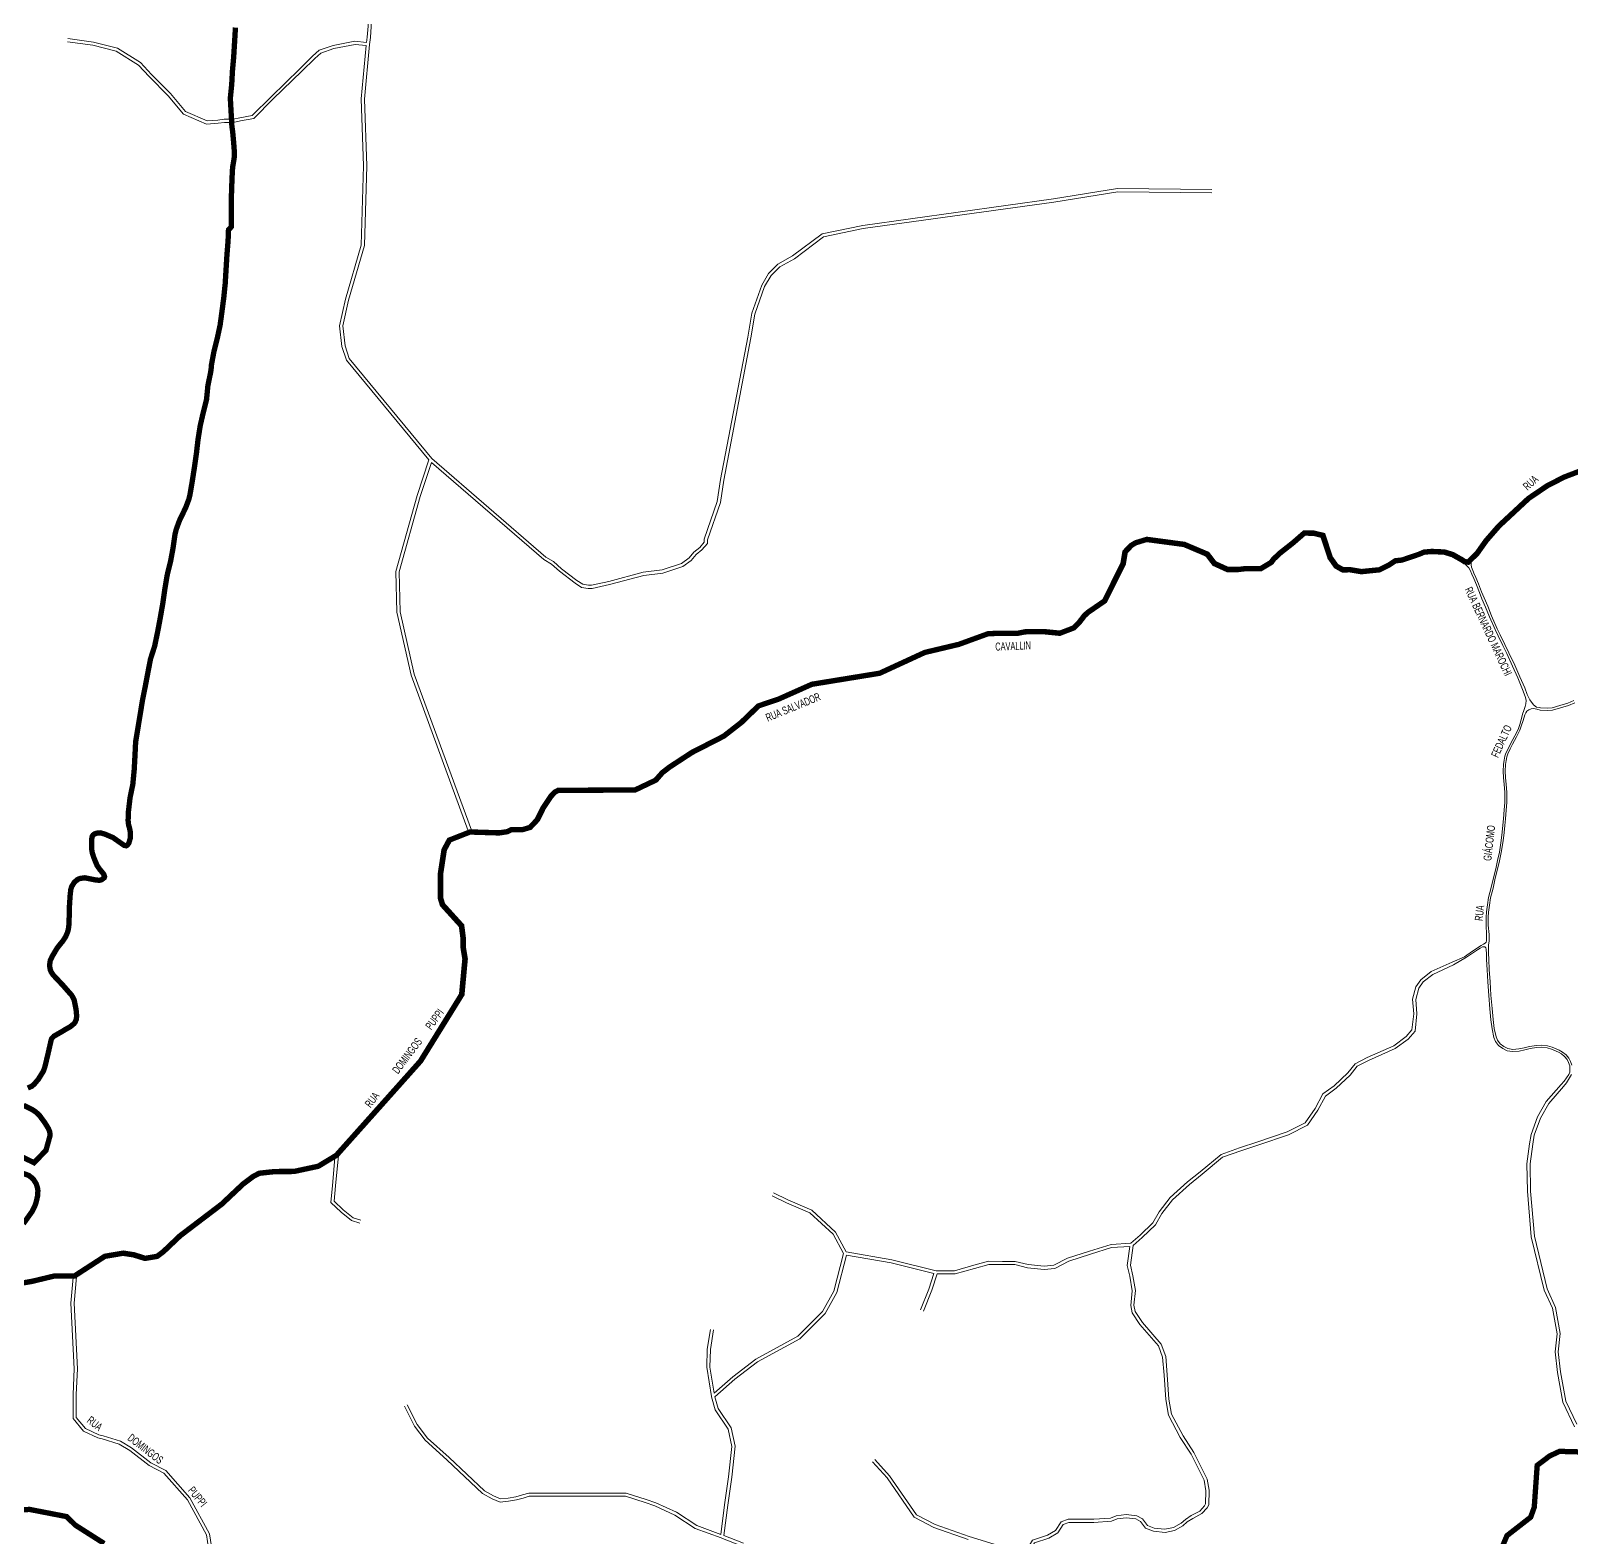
# Model space of a CAD drawing. Header units: millimetres. Extents: x 617885 to 663705, y 7172943 to 7234736.
# Drawn here: x 654254 to 657141, y 7180947 to 7183771 of the extents above; entities that cross this region are included whole.
import ezdxf

# ---------------------------------------------------------------- set-up
doc = ezdxf.new("R2010")
doc.units = ezdxf.units.MM
doc.layers.add('BAIRROS', color=12, linetype='Continuous')
doc.layers.add('TOP_VIAS 10.000', color=7, linetype='Continuous', lineweight=9)
doc.layers.add('VIAS', color=7, linetype='Continuous', lineweight=5)
doc.styles.add('LDUP', font='LDUP.SHX')

msp = doc.modelspace()

# ---------------------------------------------------------------- linework, layer by layer
at = {"layer": 'BAIRROS', "lineweight": 40, "ltscale": 0.3, "const_width": 10}
for points in [[(654247.9, 7181789), (654255.1, 7181792), (654259.7, 7181795.8), (654267.8, 7181805.3), (654277.4, 7181820.9), (654280.2, 7181829.2), (654286.3, 7181854.8), (654291.9, 7181879.5), (654293.1, 7181882), (654297, 7181886.1), (654312.6, 7181895), (654317.4, 7181898.1), (654327.3, 7181903.6), (654334.4, 7181909.4), (654336.5, 7181912), (654338.9, 7181917.7), (654339.6, 7181923.8), (654338.5, 7181936), (654334.8, 7181954.3), (654330.3, 7181962.7), (654313.3, 7181982), (654295.4, 7182001), (654291.9, 7182006.3), (654290.2, 7182010.3), (654288.7, 7182018.8), (654290.1, 7182027.8), (654293.7, 7182035.6), (654302.7, 7182050.7), (654306.3, 7182055.5), (654313.8, 7182064.7), (654318.8, 7182072.3), (654322.3, 7182080.4), (654323.9, 7182086), (654325.4, 7182097.5), (654325.7, 7182124.7), (654327.3, 7182149.8), (654328.6, 7182161.1), (654330.2, 7182166.6), (654335.2, 7182174.6), (654341.2, 7182179.7), (654345.6, 7182181.7), (654354.8, 7182183), (654375.7, 7182178.8), (654382.6, 7182178.3), (654386.1, 7182179.3), (654391.1, 7182182.9), (654391.9, 7182185.1), (654390.4, 7182189.7), (654382.9, 7182198.8), (654377.8, 7182206.1), (654371.3, 7182221.9), (654368.8, 7182230.1), (654367.4, 7182238.4), (654367.7, 7182255.3), (654368.7, 7182260.6), (654370.3, 7182263.1), (654373.2, 7182265.4), (654379.6, 7182267.2), (654384, 7182267.3), (654392.1, 7182265), (654407.5, 7182258.5), (654428.5, 7182243.8), (654432.5, 7182243), (654434.3, 7182244), (654437.5, 7182248.2), (654440.2, 7182257.7), (654440.2, 7182268.2), (654438.5, 7182276.8), (654437, 7182281.5), (654436, 7182290), (654436.6, 7182307.2), (654439.7, 7182333.5), (654444.8, 7182358), (654447.4, 7182385.2), (654448.9, 7182412.5), (654450.1, 7182437.9), (654454.4, 7182463.7), (654458.8, 7182490.2), (654462.8, 7182515.2), (654468.2, 7182542), (654473, 7182567.4), (654478, 7182593.2), (654485.7, 7182617.1), (654491.5, 7182644.8), (654496.3, 7182670.5), (654501, 7182697.3), (654504.9, 7182724.6), (654509.2, 7182750.3), (654515.5, 7182775.7), (654520.3, 7182801.6), (654523.9, 7182826.8), (654526, 7182835.6), (654532.2, 7182852.6), (654543.9, 7182876.9), (654549.9, 7182892.7), (654551.9, 7182900.8), (654556.2, 7182926.2), (654560.1, 7182951.2), (654564, 7182978.3), (654567, 7183004.2), (654571.1, 7183030.2), (654576.7, 7183054.7), (654583, 7183079.8), (654585.6, 7183106.1), (654590.8, 7183131.2), (654591.9, 7183139.2), (654592.2, 7183144.3), (654596.4, 7183167.3), (654603, 7183193.8), (654608.5, 7183219.4), (654612, 7183245.2), (654615.4, 7183271.3), (654618, 7183296.9), (654619.6, 7183323.6), (654621.2, 7183350), (654623.4, 7183377.3), (654624.2, 7183397.8), (654629.7, 7183403.6), (654629.7, 7183409.8), (654629.7, 7183422.2), (654629.7, 7183431.5), (654629.7, 7183457.2), (654629.8, 7183466.1), (654630.4, 7183484), (654630.7, 7183493), (654631.6, 7183511.1), (654631.8, 7183513), (654632.2, 7183516.8), (654634.1, 7183528.1), (654634.9, 7183533.7), (654635, 7183536.6), (654635.1, 7183539.3), (654635, 7183544.9), (654634.7, 7183550.5), (654633.8, 7183561.6), (654632.6, 7183575.3), (654631.9, 7183582.1), (654631, 7183588.9), (654630.5, 7183592.3), (654627.6, 7183644.7), (654630.2, 7183670.5), (654631.6, 7183696.2), (654633.9, 7183721.9), (654635.6, 7183749.9), (654637.2, 7183777)], [(654637.2, 7183777), (654635.6, 7183749.9), (654633.9, 7183721.9), (654631.6, 7183696.2), (654630.2, 7183670.5), (654627.6, 7183644.7), (654630.5, 7183592.3), (654631, 7183588.9), (654631.9, 7183582.1), (654632.6, 7183575.3), (654633.8, 7183561.6), (654634.7, 7183550.5), (654635, 7183544.9), (654635.1, 7183539.3), (654635, 7183536.6), (654634.9, 7183533.7), (654634.1, 7183528.1), (654632.2, 7183516.8), (654631.8, 7183513), (654631.6, 7183511.1), (654630.7, 7183493), (654630.4, 7183484), (654629.8, 7183466.1), (654629.7, 7183457.2), (654629.7, 7183431.5), (654629.7, 7183422.2), (654629.7, 7183409.8), (654629.7, 7183403.6), (654624.2, 7183397.8), (654623.4, 7183377.3), (654621.2, 7183350), (654619.6, 7183323.6), (654618, 7183296.9), (654615.4, 7183271.3), (654612, 7183245.2), (654608.5, 7183219.4), (654603, 7183193.8), (654596.4, 7183167.3), (654592.2, 7183144.3), (654591.9, 7183139.2), (654590.8, 7183131.2), (654585.6, 7183106.1), (654583, 7183079.8), (654576.7, 7183054.7), (654571.1, 7183030.2), (654567, 7183004.2), (654564, 7182978.3), (654560.1, 7182951.2), (654556.2, 7182926.2), (654551.9, 7182900.8), (654549.9, 7182892.7), (654543.9, 7182876.9), (654532.2, 7182852.6), (654526, 7182835.6), (654523.9, 7182826.8), (654520.3, 7182801.6), (654515.5, 7182775.7), (654509.2, 7182750.3), (654504.9, 7182724.6), (654501, 7182697.3), (654496.3, 7182670.5), (654491.5, 7182644.8), (654485.7, 7182617.1), (654478, 7182593.2), (654473, 7182567.4), (654468.2, 7182542), (654462.8, 7182515.2), (654458.8, 7182490.2), (654454.4, 7182463.7), (654450.1, 7182437.9), (654448.9, 7182412.5), (654447.4, 7182385.2), (654444.8, 7182358), (654439.7, 7182333.5), (654436.6, 7182307.2), (654436, 7182290), (654437, 7182281.5), (654438.5, 7182276.8), (654440.2, 7182268.2), (654440.2, 7182257.7), (654437.5, 7182248.2), (654434.3, 7182244), (654432.5, 7182243), (654428.5, 7182243.8), (654407.5, 7182258.5), (654392.1, 7182265), (654384, 7182267.3), (654379.6, 7182267.2), (654373.2, 7182265.4), (654370.3, 7182263.1), (654368.7, 7182260.6), (654367.7, 7182255.3), (654367.4, 7182238.4), (654368.8, 7182230.1), (654371.3, 7182221.9), (654377.8, 7182206.1), (654382.9, 7182198.8), (654390.4, 7182189.7), (654391.9, 7182185.1), (654391.1, 7182182.9), (654386.1, 7182179.3), (654382.6, 7182178.3), (654375.7, 7182178.8), (654354.8, 7182183), (654345.6, 7182181.7), (654341.2, 7182179.7), (654335.2, 7182174.6), (654330.2, 7182166.6), (654328.6, 7182161.1), (654327.3, 7182149.8), (654325.7, 7182124.7), (654325.4, 7182097.5), (654323.9, 7182086), (654322.3, 7182080.4), (654318.8, 7182072.3), (654313.8, 7182064.7), (654306.3, 7182055.5), (654302.7, 7182050.7), (654293.7, 7182035.6), (654290.1, 7182027.8), (654288.7, 7182018.8), (654290.2, 7182010.3), (654291.9, 7182006.3), (654295.4, 7182001), (654313.3, 7181982), (654330.3, 7181962.7), (654334.8, 7181954.3), (654338.5, 7181936), (654339.6, 7181923.8), (654338.9, 7181917.7), (654336.5, 7181912), (654334.4, 7181909.4), (654327.3, 7181903.6), (654317.4, 7181898.1), (654312.6, 7181895), (654297, 7181886.1), (654293.1, 7181882), (654291.9, 7181879.5), (654286.3, 7181854.8), (654280.2, 7181829.2), (654277.4, 7181820.9), (654267.8, 7181805.3), (654259.7, 7181795.8), (654255.1, 7181792), (654247.9, 7181789)], [(654187.2, 7181414.4), (654256, 7181426.4), (654297.6, 7181436.4), (654335.2, 7181436.4), (654392.2, 7181473.3), (654426.5, 7181479.1), (654446.1, 7181476.1), (654467.5, 7181469.4), (654490.1, 7181473.2), (654501.9, 7181482), (654533.2, 7181511.8), (654611.2, 7181571.1), (654651.1, 7181608.7), (654671, 7181623.6), (654681.7, 7181629), (654710.4, 7181632.1), (654746.9, 7181632.4), (654792.2, 7181642.1), (654826.2, 7181662.7), (654983.8, 7181839.3), (655061.1, 7181964.1), (655067.3, 7182030.8), (655064, 7182051.1), (655064, 7182068), (655060.7, 7182093), (655025, 7182132.4), (655021, 7182145.7), (655021.2, 7182190.2), (655028.1, 7182235.4), (655037.9, 7182253.6), (655076.6, 7182268.8), (655131.2, 7182267.1), (655146.2, 7182269.3), (655153.8, 7182273.1), (655174.7, 7182273.1), (655189.1, 7182277.3), (655202.6, 7182291.6), (655213.7, 7182313.9), (655228.5, 7182336), (655235.3, 7182343.3), (655241.5, 7182346.7), (655386.3, 7182347.7), (655424.8, 7182366), (655437.2, 7182380.1), (655450.8, 7182390.6), (655492.6, 7182417.9), (655552.2, 7182448.4), (655585, 7182474), (655617.3, 7182505.2), (655655, 7182517.9), (655717.3, 7182545.7), (655844.4, 7182566.4), (655929.1, 7182605.4), (655993, 7182620.6), (656047.1, 7182640.3), (656064.7, 7182641.3), (656102.4, 7182641.1), (656117.2, 7182644.1), (656151.3, 7182644.5), (656182.2, 7182641.4), (656208.5, 7182651.5), (656218.7, 7182662), (656228.1, 7182674.2), (656234.4, 7182680.2), (656266, 7182701.9), (656300.8, 7182771.7), (656304.5, 7182794.1), (656316.4, 7182806.3), (656324.4, 7182811), (656345, 7182817.3), (656415.3, 7182807.9), (656458.5, 7182789.6), (656472, 7182772), (656496.7, 7182760.8), (656516.7, 7182760.9), (656528.2, 7182762.3), (656559.1, 7182762.6), (656578.4, 7182774.2), (656582.7, 7182780.2), (656594.6, 7182791.5), (656618.9, 7182810.6), (656640.3, 7182829.2), (656657.9, 7182829), (656675.2, 7182824.8), (656688.9, 7182783.2), (656700.1, 7182767.3), (656712.5, 7182760.3), (656726.7, 7182760.4), (656747.4, 7182756.9), (656781.2, 7182760.3), (656799.2, 7182769.4), (656810.9, 7182777.2), (656823.5, 7182778.6), (656855.3, 7182789.4), (656864.7, 7182793.4), (656878.9, 7182794.7), (656902.9, 7182793.6), (656918.7, 7182788.7), (656935.7, 7182779.1), (656941.2, 7182775.5), (656947.7, 7182774.7), (656964.2, 7182791), (656981.3, 7182815.1), (657005.2, 7182842.5), (657060.8, 7182894.2), (657096.1, 7182918.1), (657127.6, 7182934.2), (657169.8, 7182950.3)], [(657170.3, 7182950.5), (657128.2, 7182934.4), (657096.7, 7182918.3), (657061.4, 7182894.4), (657005.8, 7182842.7), (656981.9, 7182815.3), (656964.8, 7182791.2), (656948.3, 7182774.9), (656941.8, 7182775.7), (656936.2, 7182779.3), (656919.3, 7182788.9), (656903.5, 7182793.8), (656879.4, 7182794.9), (656865.3, 7182793.6), (656855.9, 7182789.6), (656824.1, 7182778.8), (656811.5, 7182777.4), (656799.8, 7182769.6), (656781.8, 7182760.5), (656748, 7182757.1), (656727.3, 7182760.6), (656713.1, 7182760.5), (656700.7, 7182767.5), (656689.4, 7182783.4), (656675.8, 7182825), (656658.5, 7182829.2), (656640.9, 7182829.4), (656619.5, 7182810.8), (656595.2, 7182791.7), (656583.3, 7182780.4), (656579, 7182774.4), (656559.7, 7182762.8), (656528.7, 7182762.5), (656517.3, 7182761.1), (656497.3, 7182761), (656472.6, 7182772.2), (656459.1, 7182789.8), (656415.8, 7182808.1), (656345.5, 7182817.5), (656324.9, 7182811.2), (656317, 7182806.5), (656305.1, 7182794.3), (656301.4, 7182771.9), (656266.6, 7182702.1), (656235, 7182680.4), (656228.7, 7182674.4), (656219.3, 7182662.2), (656209.1, 7182651.7), (656182.7, 7182641.6), (656151.8, 7182644.7), (656117.8, 7182644.3), (656103, 7182641.3), (656065.3, 7182641.5), (656047.6, 7182640.5), (655993.6, 7182620.8), (655929.7, 7182605.6), (655845, 7182566.6), (655717.9, 7182545.9), (655655.6, 7182518.1), (655617.9, 7182505.4), (655585.6, 7182474.2), (655552.7, 7182448.6), (655493.2, 7182418.1), (655451.4, 7182390.8), (655437.7, 7182380.3), (655425.4, 7182366.2), (655386.9, 7182347.9), (655242.1, 7182346.9), (655235.9, 7182343.5), (655229.1, 7182336.2), (655214.3, 7182314.1), (655203.2, 7182291.8), (655189.7, 7182277.5), (655175.3, 7182273.3), (655154.4, 7182273.3), (655146.8, 7182269.5), (655131.7, 7182267.3), (655077.2, 7182269), (655038.5, 7182253.8), (655028.7, 7182235.6), (655021.8, 7182190.4), (655021.6, 7182145.9), (655025.6, 7182132.6), (655061.3, 7182093.2), (655064.5, 7182068.2), (655064.5, 7182051.3), (655067.9, 7182031), (655061.7, 7181964.3), (654984.4, 7181839.5), (654826.8, 7181662.9), (654792.7, 7181642.3), (654747.5, 7181632.6), (654711, 7181632.3), (654682.3, 7181629.2), (654671.6, 7181623.8), (654651.7, 7181608.9), (654611.8, 7181571.3), (654533.8, 7181512), (654502.4, 7181482.2), (654490.7, 7181473.4), (654468.1, 7181469.6), (654446.7, 7181476.3), (654427.1, 7181479.3), (654392.7, 7181473.5), (654335.8, 7181436.6), (654298.2, 7181436.6), (654256.5, 7181426.6), (654187.8, 7181414.6)], [(654233.1, 7181661.7), (654259.8, 7181648.8), (654282.1, 7181672.2), (654289.3, 7181698.3), (654289.8, 7181701.3), (654289, 7181707.1), (654286.6, 7181712.9), (654279.6, 7181724.3), (654269.4, 7181738.1), (654263.1, 7181743.8), (654255.7, 7181748.8), (654240, 7181756.5)], [(654240, 7181756.5), (654255.7, 7181748.8), (654263.1, 7181743.8), (654269.4, 7181738.1), (654279.6, 7181724.3), (654286.6, 7181712.9), (654289, 7181707.1), (654289.8, 7181701.3), (654289.3, 7181698.3), (654282.1, 7181672.2), (654259.8, 7181648.8), (654233.1, 7181661.7)], [(654239.7, 7181534.5), (654256.1, 7181557.5), (654260.9, 7181566.9), (654263.2, 7181573.3), (654266.3, 7181586.2), (654266.9, 7181596.5), (654266.2, 7181601.7), (654263.7, 7181609.5), (654259.1, 7181616.8), (654255.9, 7181620.3), (654249.9, 7181624.9), (654237.4, 7181629.5)], [(654237.4, 7181629.5), (654249.9, 7181624.9), (654255.9, 7181620.3), (654259.1, 7181616.8), (654263.7, 7181609.5), (654266.2, 7181601.7), (654266.9, 7181596.5), (654266.3, 7181586.2), (654263.2, 7181573.3), (654260.9, 7181566.9), (654256.1, 7181557.5), (654239.7, 7181534.5)], [(657006.7, 7180917), (657020.6, 7180949.7), (657065, 7180984.3), (657071.7, 7181002.9), (657077.2, 7181081.4), (657100.6, 7181099.1), (657119.1, 7181107.7), (657165.9, 7181106.4)], [(654235.8, 7180998.2), (654251.4, 7180998.8), (654320.7, 7180985.4), (654337, 7180969.4), (654391.2, 7180934.9)]]:
    msp.add_lwpolyline(points, dxfattribs=at)
at = {"layer": 'VIAS', "color": 253}
for points in [[(654887, 7183800.4), (654885.9, 7183779.5), (654884.2, 7183758.8), (654882.8, 7183749.1), (654861.2, 7183751.2), (654820.2, 7183743.6), (654794.1, 7183734.4), (654781.6, 7183723.5), (654757.7, 7183699.6), (654703.9, 7183647.4), (654668.7, 7183612.2), (654645.7, 7183607.9), (654632.5, 7183605), (654616.3, 7183605), (654604.2, 7183603.5), (654584.1, 7183602.1), (654543.6, 7183619.4), (654515.6, 7183653.2), (654479.8, 7183689.1), (654459.4, 7183711.4), (654416, 7183738.1), (654371, 7183749.8), (654323.2, 7183756.3)], [(654893, 7183800.6), (654891.9, 7183779.1), (654890.2, 7183758.2), (654888.4, 7183745.5), (654879, 7183643), (654883.3, 7183517.7), (654879, 7183368.3), (654849.1, 7183266), (654838.6, 7183217.7), (654842.8, 7183180.2), (654850.6, 7183156.4), (655005.4, 7182969.1), (655218.9, 7182784.4)], [(654322.4, 7183750.4), (654369.8, 7183743.9), (654413.6, 7183732.5), (654455.5, 7183706.7), (654475.4, 7183685), (654511.2, 7183649.2), (654539.9, 7183614.4), (654583.1, 7183596), (654604.8, 7183597.5), (654616.6, 7183599), (654633.2, 7183599), (654646.9, 7183602), (654671.7, 7183606.7), (654708.1, 7183643.1), (654761.9, 7183695.3), (654785.7, 7183719.1), (654797.1, 7183729.1), (654821.8, 7183737.8), (654861.4, 7183745.2), (654882.1, 7183743.1), (654873, 7183643.2), (654877.3, 7183517.7), (654873, 7183369.3), (654843.3, 7183267.5), (654832.5, 7183218), (654836.9, 7183178.9), (654845.3, 7183153.5), (654999.9, 7182966.4), (654978, 7182899.7), (654938.1, 7182757.4), (654940, 7182681), (654966.6, 7182563.2), (655073.5, 7182270.8), (655036.2, 7182256.5)], [(655361.4, 7182349.9), (655241.1, 7182349.9), (655234.4, 7182346.6), (655225.5, 7182336.2), (655211.4, 7182315.1), (655200.4, 7182293.1), (655187.4, 7182280.1), (655174.6, 7182276.3), (655153.5, 7182276.3), (655145, 7182272), (655131.8, 7182270.7), (655108.3, 7182270.7), (655079.5, 7182272), (654972.4, 7182564.9), (654946, 7182681.7), (654944.1, 7182756.6), (654983.7, 7182898), (655004.7, 7182961.8), (655215.4, 7182779.5), (655229.6, 7182771), (655244.8, 7182757.7), (655273.8, 7182735.6), (655285.9, 7182727.5), (655298.3, 7182725.4), (655305.6, 7182725.4), (655338.5, 7182733), (655402.8, 7182749.8), (655438.2, 7182754.4), (655475.7, 7182766.9), (655491.7, 7182778.1), (655501, 7182788.9), (655511.7, 7182798.1), (655521.8, 7182809.9), (655521.8, 7182816.6), (655546.3, 7182886.9), (655552.4, 7182928.5), (655603.3, 7183195.5), (655610.9, 7183239.8), (655629.1, 7183291.4), (655641.1, 7183312.2), (655657.3, 7183328.5), (655684.8, 7183343.7), (655739.6, 7183384.8), (655814, 7183400), (656171.5, 7183449.9), (656291, 7183469.2), (656467.1, 7183467.3)], [(655401.7, 7182755.7), (655436.8, 7182760.3), (655473, 7182772.3), (655487.6, 7182782.6), (655496.7, 7182793.2), (655507.5, 7182802.4), (655515.8, 7182812.1), (655515.8, 7182817.6), (655540.4, 7182888.3), (655546.5, 7182929.5), (655597.4, 7183196.6), (655605.1, 7183241.3), (655623.6, 7183293.9), (655636.2, 7183315.9), (655653.7, 7183333.4), (655681.5, 7183348.8), (655737.1, 7183390.4), (655813, 7183405.9), (656170.6, 7183455.9), (656290.5, 7183475.2), (656467.1, 7183473.3)], [(655004.7, 7182961.8), (655215.4, 7182779.5)], [(655005.4, 7182969.1), (655218.9, 7182784.4), (655233.2, 7182775.9), (655248.6, 7182762.4), (655277.3, 7182740.5), (655288.1, 7182733.2), (655298.8, 7182731.4), (655304.9, 7182731.4), (655337.1, 7182738.8), (655401.7, 7182755.7)], [(656920.3, 7182791.7), (656924.3, 7182788.7), (656931.6, 7182784.7), (656937.8, 7182780.7), (656942.2, 7182779.4), (656946.6, 7182779.3), (656950, 7182780.7), (656954.9, 7182784.8), (656960.4, 7182791.2), (656965.4, 7182797.8), (656975.8, 7182812.4), (656989.9, 7182829.8), (657003.2, 7182844.1), (657015.6, 7182855.2), (657026.9, 7182865.3), (657041.1, 7182878.9), (657046.8, 7182884.3), (657056.3, 7182893.7), (657065.9, 7182901.2), (657075.8, 7182907.7), (657083.9, 7182913.4), (657097, 7182921.5), (657109.7, 7182928.4), (657122.1, 7182934.1), (657133.1, 7182938.9), (657139.1, 7182941.1), (657148, 7182944.1)], [(657146, 7182515.2), (657134.4, 7182510.3), (657119.4, 7182506.1), (657105.2, 7182501.9), (657096.7, 7182501.1), (657083.4, 7182501.9), (657081.5, 7182502), (657076.2, 7182503.2), (657070.1, 7182507.2), (657063.2, 7182516.5), (657058.5, 7182526.4), (657053.9, 7182539.1), (657044.9, 7182559.5), (657035, 7182581.7), (657024, 7182605), (657016.8, 7182620.6), (657008.1, 7182638.3), (657002.2, 7182650), (656991.7, 7182674.1), (656984.4, 7182692.1), (656977.7, 7182707.8), (656973, 7182719.4), (656967.1, 7182734), (656962.3, 7182745.7), (656958.7, 7182754.3), (656958.1, 7182755.8), (656954, 7182765.3), (656953.2, 7182770), (656953.3, 7182774.6), (656954.1, 7182777.5), (656957.9, 7182781.4), (656963.4, 7182786.8), (656964.4, 7182788.1), (656969.3, 7182795), (656972.9, 7182800), (656979.6, 7182809.5), (656993.6, 7182826.6), (657006.6, 7182840.6), (657018.9, 7182851.6), (657030.2, 7182861.8), (657044.4, 7182875.4), (657050.2, 7182880.9), (657059.5, 7182890), (657068.7, 7182897.3), (657080.1, 7182904.8), (657088.7, 7182910.7), (657102.7, 7182918.8), (657111.6, 7182923.7), (657118.3, 7182926.8), (657126.3, 7182930.6), (657135.6, 7182934.1), (657149.6, 7182939.4)], [(656920.3, 7182791.7), (656904.1, 7182796.6), (656879.3, 7182798), (656864.7, 7182796.9), (656854.7, 7182792.4), (656841.9, 7182788.2), (656822.9, 7182781.9), (656810.7, 7182780.8), (656797.3, 7182771.9), (656780.8, 7182763.6), (656763.1, 7182761.5), (656748.5, 7182760.5), (656727.1, 7182763.7), (656713.7, 7182763.7), (656703.2, 7182769.4), (656692, 7182784.6), (656683.6, 7182809.9), (656677.7, 7182827.5), (656658.6, 7182832.3), (656640, 7182832.3), (656628.4, 7182823), (656617.7, 7182813.4), (656604.8, 7182803.8), (656592.9, 7182794), (656585.2, 7182786.4), (656580.8, 7182782), (656576.8, 7182776.9), (656558.6, 7182765.8), (656528.6, 7182765.5), (656516.6, 7182764.4), (656497.9, 7182764.4), (656474.3, 7182774.7), (656461.3, 7182792), (656438.8, 7182802.1), (656416.7, 7182810.9), (656399, 7182813.1), (656370.9, 7182817.5), (656345.2, 7182820.8), (656323.7, 7182814), (656315.5, 7182809.3), (656302.6, 7182796.5), (656298.2, 7182772.1), (656264.1, 7182704), (656232.6, 7182682.2), (656226.2, 7182675.8), (656216.3, 7182663.5), (656207.1, 7182654.2), (656182.5, 7182644.9), (656151.1, 7182647.3), (656117.6, 7182647.3), (656102.9, 7182644.8), (656066.2, 7182644.8), (656047.3, 7182643.6), (655992.6, 7182623.9), (655928.5, 7182608.6), (655843.8, 7182569.7), (655717.2, 7182548.9), (655654.4, 7182521), (655616.3, 7182508.3), (655582.6, 7182476)], [(656066.4, 7182638.8), (656103.4, 7182638.8), (656118.1, 7182641.3), (656150.9, 7182641.3), (656183.4, 7182638.8), (656210.4, 7182649.1), (656220.8, 7182659.5), (656230.6, 7182671.7), (656236.5, 7182677.6), (656268.8, 7182699.9), (656303.9, 7182770.2), (656308.2, 7182793.5), (656319.1, 7182804.5), (656326.1, 7182808.5), (656345.8, 7182814.7), (656370, 7182811.5), (656398.2, 7182807.2), (656415.2, 7182805.1), (656436.5, 7182796.6), (656457.4, 7182787.2), (656470.4, 7182769.8), (656496.6, 7182758.4), (656516.9, 7182758.4), (656528.9, 7182759.5), (656560.3, 7182759.8), (656580.8, 7182772.3), (656585.3, 7182778), (656589.5, 7182782.2), (656596.9, 7182789.6), (656608.5, 7182799.1), (656621.5, 7182808.8), (656632.2, 7182818.5), (656642.1, 7182826.3), (656657.8, 7182826.3), (656673.1, 7182822.5), (656677.9, 7182808), (656686.6, 7182781.8), (656699.1, 7182764.8), (656712.2, 7182757.7), (656726.7, 7182757.7), (656748.3, 7182754.4), (656763.7, 7182755.5), (656782.5, 7182757.8), (656800.4, 7182766.7), (656812.8, 7182774.9), (656824.2, 7182776), (656843.8, 7182782.5), (656856.8, 7182786.8), (656866.1, 7182791), (656879.4, 7182792), (656903, 7182790.6), (656918.6, 7182786)], [(656918.6, 7182786), (656925.8, 7182783.3), (656934.9, 7182776.5), (656941.1, 7182772), (656946, 7182767.5), (656948.9, 7182764.2), (656951.5, 7182759.5), (656954.9, 7182752.3), (656958.3, 7182744), (656963.2, 7182732.4), (656969, 7182717.8), (656973.7, 7182706.2), (656980.5, 7182690.5), (656987.7, 7182672.5), (656998.3, 7182648.2), (657004.2, 7182636.4), (657012.9, 7182618.8), (657020.1, 7182603.2), (657031.1, 7182579.9), (657041, 7182557.8), (657049.9, 7182536.1), (657053, 7182527.8), (657055.4, 7182520.9), (657056.5, 7182515.2), (657056.2, 7182509.2), (657054.6, 7182504.3), (657051.9, 7182496.9), (657049.9, 7182490), (657047.8, 7182481.7), (657046.8, 7182477.4), (657044.4, 7182470.1), (657041.3, 7182461), (657035.2, 7182448.9), (657027.8, 7182435.2), (657023.4, 7182426.3), (657018.7, 7182416.8), (657016.7, 7182411), (657015.2, 7182403.5), (657014.1, 7182395.6), (657013.6, 7182382.7), (657013.9, 7182370.8), (657015.2, 7182357.7), (657016.4, 7182343.6), (657016.7, 7182333), (657016.5, 7182324.1), (657015.3, 7182310.3), (657013.9, 7182293.6), (657012.8, 7182281.4), (657011.7, 7182268.5), (657009.7, 7182252.7), (657006.3, 7182231.2), (657002.9, 7182215.5), (656999.4, 7182200), (656995.1, 7182183), (656990.8, 7182164.6), (656986, 7182145.9), (656984, 7182132.4), (656982.4, 7182119.1), (656981.4, 7182109.1), (656981.3, 7182094.4), (656982.4, 7182076.6), (656982.4, 7182072.3), (656982.3, 7182064.9), (656981.6, 7182062.5), (656979.7, 7182060.2), (656976.8, 7182058.5), (656971.9, 7182055.9), (656956.1, 7182045.5), (656940.7, 7182035), (656918, 7182025.1)], [(656965.4, 7182797.8), (656975.8, 7182812.4)], [(655242.5, 7182343.9), (655361.5, 7182343.9), (655387.2, 7182345.3), (655427.3, 7182363.9), (655440, 7182378.1), (655452.2, 7182387.5), (655470.2, 7182398.6), (655482.8, 7182407), (655493.8, 7182415.3), (655508.9, 7182423.5), (655554.1, 7182446.1), (655586.5, 7182471.4), (655619.5, 7182503), (655656.6, 7182515.4), (655718.9, 7182543.1), (655845.5, 7182563.9), (655930.5, 7182602.9), (655994.4, 7182618.2), (656048.5, 7182637.7), (656066.4, 7182638.8)], [(657141.9, 7181831.5), (657139.9, 7181838.6), (657136.4, 7181844.9), (657131.3, 7181850.9), (657124.9, 7181856.3), (657118.7, 7181860), (657105.4, 7181865.7), (657096.4, 7181868.2), (657085.6, 7181869.5), (657075.7, 7181868.8), (657063.1, 7181866.9), (657052.8, 7181864.5), (657043, 7181862.1), (657031.4, 7181861.3), (657022.3, 7181862.8), (657014.8, 7181866.5), (657007.8, 7181871.8), (657002.5, 7181878.5), (657000, 7181884.7), (656996.8, 7181900.7), (656994.4, 7181917.2), (656992.7, 7181937.9), (656990.4, 7181962.8), (656988.9, 7181988.2), (656987.4, 7182010.8), (656986.4, 7182030), (656985.9, 7182042), (656985.8, 7182046.4), (656985.7, 7182052.5), (656986.1, 7182057.6), (656987.1, 7182064), (656987.3, 7182072.4), (656986.9, 7182076.9), (656985.5, 7182094.2), (656985.5, 7182108.9), (656986.1, 7182118.7), (656987.7, 7182131.9), (656989.6, 7182145.2), (656994.4, 7182163.7), (656998.7, 7182182.1), (657003, 7182199.1), (657006.5, 7182214.7), (657009.9, 7182230.5), (657013.3, 7182252.2), (657015.4, 7182268.1), (657016.5, 7182281.1), (657017.6, 7182293.3), (657019, 7182310), (657020.2, 7182323.9), (657020.4, 7182333.1), (657020.1, 7182343.8), (657018.9, 7182358.1), (657017.6, 7182371), (657017.3, 7182382.7), (657017.8, 7182395.3), (657018.8, 7182402.9), (657020.3, 7182410), (657022.1, 7182415.4), (657026.7, 7182424.6), (657031.1, 7182433.5), (657038.4, 7182447.2), (657044.8, 7182459.5), (657048, 7182468.9), (657050.3, 7182476.1), (657052.6, 7182484.1), (657054, 7182488.3), (657055.8, 7182492), (657058.1, 7182495.3), (657061.7, 7182498.2), (657066, 7182500), (657069.8, 7182500.3), (657073.2, 7182499.9), (657076.8, 7182498.9), (657082.8, 7182497.5), (657096.8, 7182496.4), (657106.1, 7182497.4), (657120.7, 7182501.7), (657135.9, 7182506), (657148, 7182511)], [(655582.6, 7182476), (655550.9, 7182451.2), (655506.1, 7182428.8), (655490.6, 7182420.3), (655479.4, 7182411.9), (655466.9, 7182403.7), (655448.8, 7182392.5), (655435.9, 7182382.5), (655423.6, 7182368.8), (655385.7, 7182351.3), (655361.4, 7182349.9)], [(654872.3, 7181540.9), (654857.7, 7181545.8), (654839, 7181560.5), (654822, 7181576.6), (654824.8, 7181605.4), (654830.1, 7181662.4), (654985.5, 7181836.3), (655064.3, 7181962.9), (655071, 7182030.7), (655067.7, 7182050.6), (655067.7, 7182066.9), (655064.3, 7182094.4), (655034, 7182128), (655028, 7182134), (655025, 7182146), (655025, 7182188.2), (655028.2, 7182211), (655031.4, 7182233.5), (655040.6, 7182251.7), (655077.9, 7182266), (655108.2, 7182264.7), (655132.1, 7182264.7), (655146.7, 7182266.2), (655154.9, 7182270.3), (655175.5, 7182270.3), (655190.5, 7182274.8), (655205.3, 7182289.5), (655216.6, 7182312.1), (655230.3, 7182332.6), (655238.1, 7182341.7), (655242.5, 7182343.9)], [(655036.2, 7182256.5), (655025.6, 7182235.3), (655022.3, 7182211.8), (655019, 7182188.6)], [(655019, 7182188.6), (655019, 7182145.3), (655022.5, 7182131), (655029.7, 7182123.9), (655058.6, 7182091.7), (655061.7, 7182066.6), (655061.7, 7182050.1), (655065, 7182030.5), (655058.5, 7181964.8), (654980.6, 7181839.9), (654825.2, 7181666), (654791.3, 7181645.3), (654746.3, 7181635.6), (654711.7, 7181635.6), (654681.1, 7181632), (654671, 7181626.7), (654648.8, 7181610.5), (654609.6, 7181573.6), (654532.4, 7181514.8), (654498.2, 7181483), (654488.5, 7181475.6), (654480.6, 7181474.2), (654468.5, 7181472.7), (654457.3, 7181475.7), (654446.8, 7181479.7), (654426.7, 7181482), (654391.5, 7181476.2), (654335.2, 7181439.8), (654298.5, 7181439.6), (654256.6, 7181430.1)], [(656920.5, 7182019.7), (656944.6, 7182033.9), (656950.6, 7182037.8), (656956.1, 7182041.8), (656965.1, 7182048.1), (656970.6, 7182051.3), (656974.8, 7182053.4), (656977.4, 7182053.7), (656979.1, 7182053.3), (656980.7, 7182051.6), (656981.5, 7182049.3), (656981.8, 7182046.6), (656981.9, 7182042.2), (656982.4, 7182029.8), (656983.3, 7182010.6), (656984.9, 7181988), (656986.4, 7181962.5), (656988.6, 7181937.6), (656990.4, 7181916.8), (656992.8, 7181900), (656996.1, 7181883.5), (656999, 7181876.4), (657004.9, 7181868.8), (657012.6, 7181863), (657021, 7181858.9), (657031.2, 7181857.2), (657043.7, 7181858), (657053.8, 7181860.6), (657063.8, 7181862.9), (657076.1, 7181864.8), (657085.5, 7181865.4), (657095.6, 7181864.2), (657104.1, 7181861.8), (657116.9, 7181856.4), (657122.6, 7181853), (657128.5, 7181848), (657133.1, 7181842.6), (657136.1, 7181837), (657138.3, 7181830.5), (657138.7, 7181823.7), (657138.3, 7181818.7), (657136.8, 7181814.2), (657127.6, 7181801.9)], [(656918, 7182025.1), (656878.6, 7182007.1), (656859, 7181992), (656849.6, 7181978.4), (656843.6, 7181955.5), (656845.8, 7181928.2), (656842.5, 7181897.8), (656831.5, 7181885.2), (656808.3, 7181868), (656758.8, 7181846.1), (656736.1, 7181834.5), (656722.2, 7181817.2), (656696.5, 7181793.2), (656675.7, 7181778), (656661, 7181750.6), (656642.6, 7181723.9), (656608.5, 7181706.9), (656553.3, 7181688), (656519.5, 7181676.9), (656484.6, 7181664.4), (656445.4, 7181631.9), (656421.5, 7181612.8), (656389.1, 7181583.5), (656368.5, 7181556.7), (656356.7, 7181536.2), (656332.9, 7181512.8), (656315.8, 7181497.9), (656278.4, 7181495.8), (656237.9, 7181483), (656197.1, 7181469.8), (656171.2, 7181456.5), (656153.3, 7181454.8), (656123, 7181457.7), (656098.7, 7181463.8), (656074.7, 7181463.8), (656048.5, 7181464.4), (656021.2, 7181456.5), (655985.3, 7181446.2), (655950.4, 7181446.2), (655867.7, 7181467), (655782.1, 7181481.7), (655762.2, 7181518.4), (655717.4, 7181559.9), (655672.4, 7181579.1), (655645.8, 7181592.1)], [(656383.7, 7181250.9), (656381, 7181285.5), (656372.6, 7181308.6), (656337.5, 7181349.1), (656323.8, 7181369.9), (656321.4, 7181381.6), (656324, 7181409), (656319.3, 7181437), (656315, 7181456.5), (656319.8, 7181493.5), (656336.9, 7181508.4), (656361.5, 7181532.5), (656373.5, 7181553.4), (656393.5, 7181579.4), (656425.4, 7181608.2), (656449.2, 7181627.3), (656487.6, 7181659.1), (656521.4, 7181671.2), (656555.2, 7181682.3), (656610.8, 7181701.4), (656646.6, 7181719.3), (656666.1, 7181747.5), (656680.4, 7181773.9), (656700.3, 7181788.5), (656726.6, 7181813.1), (656739.9, 7181829.7), (656761.3, 7181840.7), (656811.3, 7181862.8), (656835.6, 7181880.7), (656848.3, 7181895.2), (656851.8, 7181928.1), (656849.6, 7181955), (656855.1, 7181975.8), (656863.4, 7181987.8), (656881.7, 7182001.9), (656920.5, 7182019.7)], [(657132.4, 7181798.4), (657141.5, 7181814.4)], [(657127.6, 7181801.9), (657122.2, 7181795.7), (657094.2, 7181763.5), (657077.7, 7181735), (657065.7, 7181702), (657063, 7181684.5), (657058.1, 7181646.8), (657058.9, 7181595.5), (657066.1, 7181510), (657090.4, 7181410.2), (657105.7, 7181375.9), (657114.4, 7181328.3), (657110.6, 7181294), (657115.2, 7181255.8), (657125.3, 7181199.6), (657147.4, 7181153.9)], [(657132.4, 7181798.4), (657126.7, 7181791.8), (657099.1, 7181760), (657083.1, 7181732.5), (657071.6, 7181700.5), (657068.9, 7181683.6), (657064.1, 7181646.5), (657064.9, 7181595.8), (657072, 7181511), (657096.1, 7181412.2), (657111.4, 7181377.7), (657120.5, 7181328.5), (657116.7, 7181294), (657121.1, 7181256.7), (657131, 7181201.5), (657151.8, 7181158.7)], [(654870.4, 7181535.2), (654854.8, 7181540.4), (654835.1, 7181555.9), (654815.7, 7181574.2), (654818.9, 7181606), (654823.6, 7181658), (654793.6, 7181639.7), (654747, 7181629.6), (654712, 7181629.6), (654682.9, 7181626.2), (654674.1, 7181621.6), (654652.6, 7181605.9), (654613.4, 7181569.1), (654536.3, 7181510.2), (654502.1, 7181478.5), (654491, 7181470), (654481.5, 7181468.2), (654468.1, 7181466.6), (654455.5, 7181469.9), (654445.3, 7181473.8), (654426.8, 7181475.9), (654393.7, 7181470.5), (654339, 7181435.1), (654334.9, 7181385.4), (654340.9, 7181262.7), (654338.9, 7181214.3), (654338.9, 7181171.2), (654355.9, 7181150.4), (654381.2, 7181138.7), (654389.1, 7181136.8), (654421.7, 7181126.6), (654442.3, 7181114.2), (654478.5, 7181086.1), (654507, 7181071.9), (654552, 7181020.3), (654588.7, 7180953.1), (654594.9, 7180913.9)], [(655643.2, 7181586.7), (655669.9, 7181573.6), (655714.1, 7181554.8), (655757.4, 7181514.7), (655777, 7181478.6), (655758.7, 7181408), (655737.7, 7181369.7), (655691.5, 7181323.6), (655612.6, 7181280.8), (655569.4, 7181247.4), (655534.4, 7181216.8), (655526.6, 7181265.8), (655527.5, 7181298.4), (655533.3, 7181335.3)], [(655927.1, 7181370.8), (655942.5, 7181409.9), (655952.3, 7181440.2), (655986.2, 7181440.2), (656022.8, 7181450.8), (656049.3, 7181458.3), (656074.7, 7181457.8), (656098, 7181457.8), (656122, 7181451.8), (656153.3, 7181448.8), (656172.9, 7181450.6), (656199.4, 7181464.3), (656239.8, 7181477.3), (656279.5, 7181489.8), (656313.5, 7181491.8), (656308.9, 7181456.3), (656313.4, 7181435.9), (656318, 7181408.8), (656315.3, 7181381.3), (656318.2, 7181367.5), (656332.7, 7181345.4), (656367.4, 7181305.5), (656375.1, 7181284.3), (656377.7, 7181250.5), (656380.9, 7181204.6), (656386.1, 7181175.3), (656408.3, 7181133.5), (656428.6, 7181102.3), (656452.8, 7181053.9), (656456.2, 7181033.9)], [(655921.5, 7181373), (655936.8, 7181411.9), (655946.2, 7181441.1), (655866.5, 7181461.1), (655782.4, 7181475.5), (655764.4, 7181405.8), (655742.5, 7181366.1), (655695.1, 7181318.7), (655615.9, 7181275.7), (655573.3, 7181242.8), (655535.7, 7181210), (655541.9, 7181187.9), (655566.4, 7181151.8), (655573.6, 7181117.4), (655567.4, 7181059.2), (655560, 7181006.5), (655552.9, 7180949.9), (655589.2, 7180935.6)], [(654256.6, 7181430.1), (654188.3, 7181418.2)], [(654245.9, 7181421.5), (654299.2, 7181433.6), (654332.8, 7181433.8), (654328.9, 7181385.5), (654334.9, 7181262.7), (654332.9, 7181214.4), (654332.9, 7181169), (654352.1, 7181145.5), (654379.2, 7181133.1), (654387.5, 7181131), (654419.3, 7181121.1), (654439, 7181109.3), (654475.3, 7181081), (654503.2, 7181067.1), (654547.1, 7181016.8), (654582.9, 7180951.2), (654588.8, 7180913.9)], [(655407, 7181017.6), (655425.4, 7181011), (655463.8, 7180993.4), (655501.8, 7180968.7), (655547.2, 7180952.1), (655554.1, 7181007.3), (655561.4, 7181060), (655567.5, 7181117.1), (655560.7, 7181149.4), (655536.4, 7181185.4), (655529.4, 7181210.2), (655529.4, 7181210.5), (655520.5, 7181265.4), (655521.5, 7181299), (655527.4, 7181336.2)], [(656199.2, 7180974.4), (656246.3, 7180974.4), (656279.1, 7180976.7), (656289.7, 7180981.3), (656306.8, 7180983), (656324.7, 7180981.3), (656333.7, 7180976.4), (656343, 7180963.9), (656357.9, 7180957.9), (656379.9, 7180955.5), (656397.3, 7180959.4), (656413.1, 7180968), (656421.4, 7180975.4), (656431.7, 7180982.1), (656448.5, 7180991), (656458.7, 7181002.1), (656461.7, 7181007.6), (656462.2, 7181034.1), (656462.1, 7181034.9), (656458.6, 7181055.8), (656433.8, 7181105.3), (656413.5, 7181136.5), (656391.8, 7181177.3), (656386.9, 7181205.4), (656383.7, 7181250.9)], [(654954, 7181192.2), (654972.7, 7181154.8), (654992.5, 7181128.4), (655033.6, 7181092), (655100.4, 7181028.9), (655118.3, 7181018.7), (655133.2, 7181012.6), (655149, 7181014.3), (655164.1, 7181016.8), (655176.7, 7181020.2), (655187.9, 7181023.4)], [(654959.3, 7181194.9), (654977.8, 7181158), (654997, 7181132.5), (655037.6, 7181096.4), (655104, 7181033.8), (655120.9, 7181024.1), (655134.1, 7181018.7), (655148.1, 7181020.2), (655162.8, 7181022.7), (655175.1, 7181026), (655187.1, 7181029.4)], [(656010.4, 7180942.4), (655946.4, 7180965.1), (655909.5, 7180984), (655858.5, 7181057.8), (655831.2, 7181088.2)], [(656246.1, 7180980.4), (656198.1, 7180980.4), (656185.1, 7180975.7), (656174.4, 7180959.6), (656159.4, 7180950.6), (656131.2, 7180940.9), (656111, 7180907.5), (656059.1, 7180933.9), (656012.3, 7180948.1), (655948.8, 7180970.6), (655913.6, 7180988.6), (655863.3, 7181061.5), (655835.7, 7181092.3)], [(655187.1, 7181029.4), (655369.3, 7181029.4), (655407, 7181017.6)], [(656456.2, 7181033.9), (656455.7, 7181009.2), (656453.7, 7181005.6), (656444.8, 7180995.8), (656428.6, 7180987.2), (656417.8, 7180980.2), (656409.6, 7180972.9), (656395.2, 7180965), (656379.5, 7180961.6), (656359.3, 7180963.8), (656346.8, 7180968.8), (656337.7, 7180981), (656326.5, 7180987.1), (656306.8, 7180989), (656288.2, 7180987.1), (656277.7, 7180982.6), (656246.1, 7180980.4)], [(655187.9, 7181023.4), (655368.4, 7181023.4), (655405.1, 7181011.9), (655423.2, 7181005.4), (655460.9, 7180988.2), (655499.1, 7180963.3), (655547.5, 7180945.6), (655550.1, 7180944.6), (655586.8, 7180930.1), (655614.2, 7180916.4)], [(656205.6, 7180843.3), (656189.4, 7180841.7), (656171, 7180838.1), (656156, 7180839.3), (656133.9, 7180851.8), (656116.9, 7180860.6), (656115.1, 7180902.8), (656135.2, 7180935.9), (656161.9, 7180945.1), (656178.6, 7180955.1), (656189, 7180970.7), (656199.2, 7180974.4)]]:
    msp.add_lwpolyline(points, dxfattribs=at)

# ---------------------------------------------------------------- texts
at = {"layer": 'TOP_VIAS 10.000', "color": 251, "style": 'LDUP', "width": 0.69}
for s, rotation, p in [('RUA', 42.7844, (657059.2, 7182908.3)), ('RUA BERNARDO MAROCHI', 294.8859, (656940.9, 7182723.8)), ('CAVALLIN', 2.2662, (656061.7, 7182608.8)), ('RUA SALVADOR', 22.4399, (655635.1, 7182475.4)), ('FEDALTO', 65.3597, (657003.7, 7182407)), ('GIÁCOMO', 83.5999, (656991.1, 7182214.1)), ('RUA', 83.5999, (656974.9, 7182101.6)), ('PUPPI', 52.9754, (655004, 7181896.8)), ('DOMINGOS', 52.9754, (654941.9, 7181814.1)), ('RUA', 52.9754, (654890.4, 7181750.7)), ('RUA', 322.2854, (654357.4, 7181163)), ('DOMINGOS', 322.2854, (654433.7, 7181130)), ('PUPPI', 309.197, (654547.3, 7181034))]:
    msp.add_text(s, height=15, rotation=rotation, dxfattribs=at).set_placement(p)

doc.saveas('drawing.dxf')
